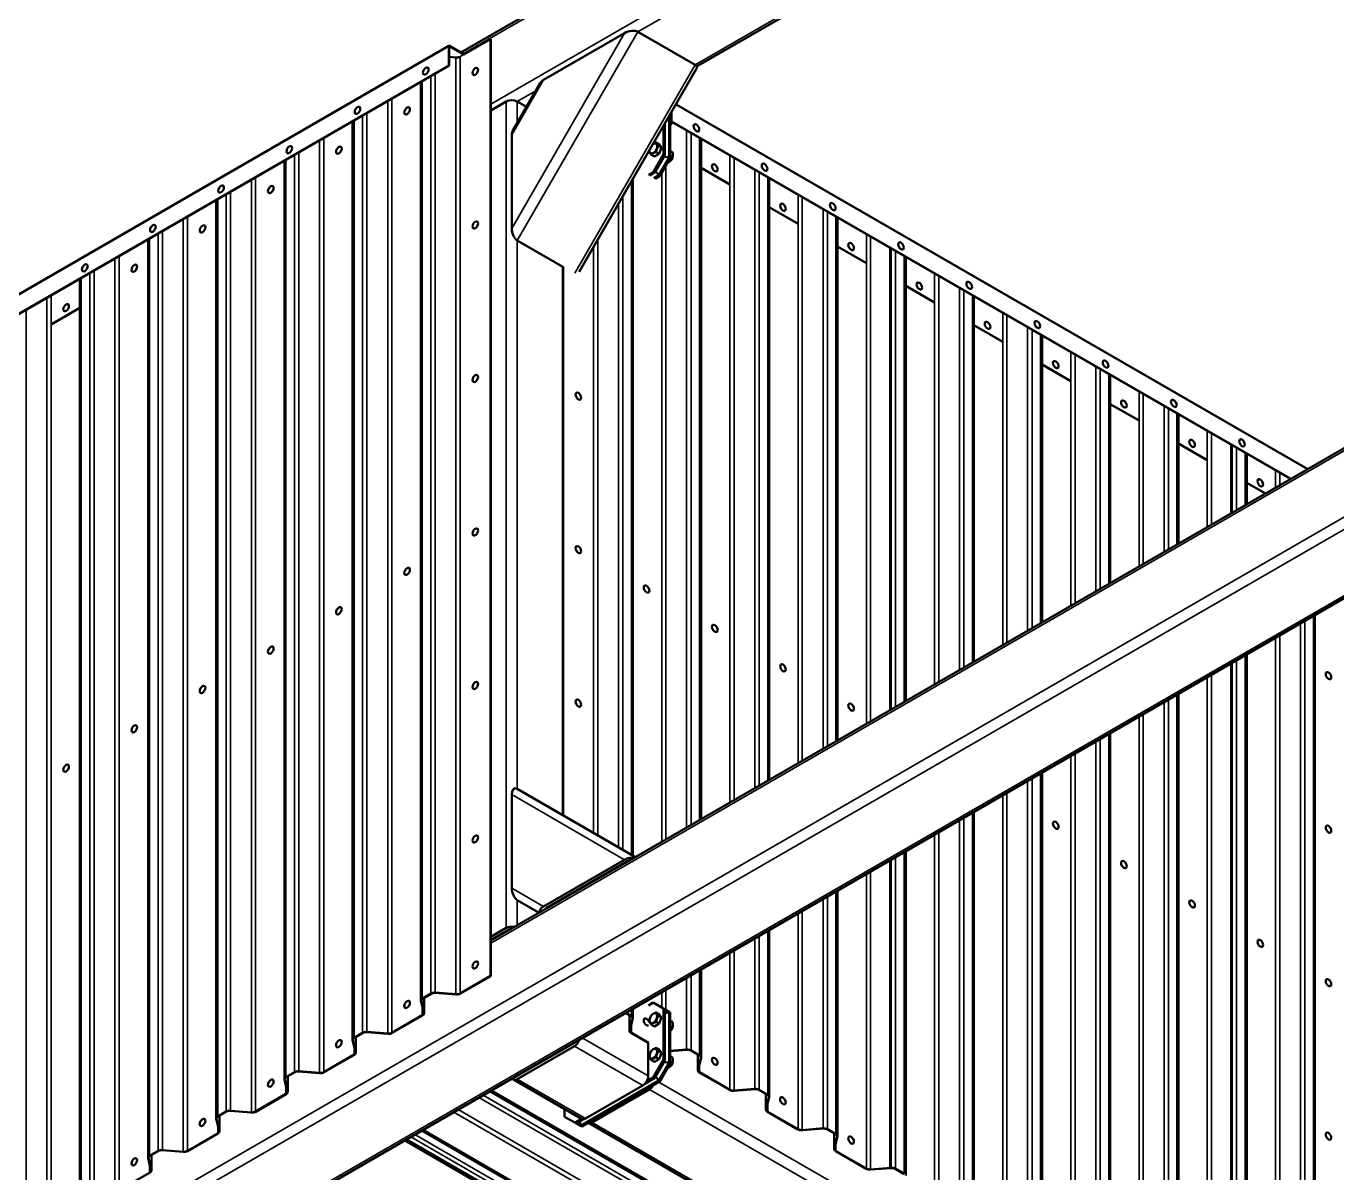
# Model space of a CAD drawing. Header units: millimetres. Extents: x 0 to 14700, y 0 to 10395.
# Drawn here: x 4830 to 7547, y 6203 to 8582 of the extents above; entities that cross this region are included whole.
import ezdxf

# ---------------------------------------------------------------- set-up
doc = ezdxf.new("R2010")
doc.units = ezdxf.units.MM
doc.header["$LTSCALE"] = 35
doc.layers.add('Видимые тонкие (ГОСТ)', color=7, linetype='Continuous', lineweight=35)
doc.layers.add('Видимый контур (ГОСТ)', color=7, linetype='Continuous', lineweight=50)

msp = doc.modelspace()

# ---------------------------------------------------------------- linework, layer by layer
at = {"layer": 'Видимые тонкие (ГОСТ)'}
for p, q in [((8063.8, 9868.6), (5735.6, 8524.4)), ((8063.8, 9731.4), (5792.8, 8420.2)), ((7683.7, 9485.8), (6097.8, 8570.1)), ((7802.5, 9417.2), (6216.5, 8501.6)), ((6070.4, 8567.4), (5836.4, 8162.1)), ((6097.8, 8570.1), (5847.8, 8137.1)), ((5705.8, 8540.2), (4291.6, 7723.7)), ((5707, 8540.3), (5706.3, 8539.9)), ((5720.7, 8517), (5720.7, 6573.7)), ((5736.7, 8523.1), (5727.4, 8517.8)), ((5729.4, 8518.6), (5729.4, 6575.4)), ((5677.6, 8483.3), (5677.6, 6577.2)), ((6216.5, 8501.6), (5967, 8069.4)), ((5650.9, 8467.9), (5650.9, 6565.2)), ((5668.6, 8478.1), (5668.6, 6575.4)), ((5902.4, 8470.4), (5836.4, 8356.1)), ((5579.3, 8426.5), (5579.3, 6492)), ((5588, 8431.5), (5588, 6493.7)), ((5588, 8431.5), (5588, 6493.7)), ((5825.1, 6711.2), (5825.1, 8425.8)), ((5886, 8447.9), (5847.8, 8425.8)), ((5847.8, 8381.6), (5847.8, 8425.8)), ((5536.2, 6495.5), (5536.2, 8401.7)), ((5536.2, 8401.7), (5536.2, 6495.5)), ((7486.7, 7662.8), (6176.7, 8419.1)), ((5509.5, 8386.2), (5509.5, 6483.5)), ((5509.5, 8386.2), (5509.5, 6483.5)), ((5527.2, 8396.4), (5527.2, 6493.8)), ((5527.2, 8396.4), (5527.2, 6493.8)), ((5437.8, 8344.9), (5437.8, 6410.4)), ((5446.5, 8349.9), (5446.5, 6412.1)), ((6199.1, 8365.6), (6199.1, 6919.4)), ((6208.2, 8360.4), (6208.2, 6924.7)), ((6225.9, 8350.1), (6225.9, 6934.9)), ((5394.8, 8320), (5394.8, 6413.9)), ((5368.1, 8304.6), (5368.1, 6401.9)), ((5385.8, 8314.8), (5385.8, 6412.1)), ((6156.1, 8292), (6156.1, 6894.6)), ((6288.8, 8313.8), (6288.8, 6971.2)), ((6297.5, 8308.8), (6297.5, 6976.2)), ((5296.4, 8263.2), (5296.4, 6328.7)), ((5305.1, 8268.2), (5305.1, 6330.4)), ((6147.4, 8276.9), (6147.4, 6889.6)), ((6340.5, 8283.9), (6340.5, 7001.1)), ((6349.6, 8278.7), (6349.6, 7006.3)), ((6367.3, 8268.5), (6367.3, 7016.5)), ((5253.4, 8238.4), (5253.4, 6332.2)), ((6084.5, 8259.2), (6084.5, 6863.2)), ((5226.6, 8222.9), (5226.6, 6320.2)), ((5244.3, 8233.1), (5244.3, 6330.5)), ((6057.7, 8212.9), (6057.7, 6878.6)), ((6066.7, 8228.6), (6066.7, 6873.4)), ((6430.2, 8232.2), (6430.2, 7052.9)), ((6438.9, 8227.1), (6438.9, 7057.9)), ((5155, 8181.6), (5155, 6247.1)), ((5163.7, 8186.6), (5163.7, 6248.8)), ((6482, 8202.3), (6482, 7082.7)), ((6491, 8197.1), (6491, 7088)), ((6508.7, 8186.8), (6508.7, 7098.2)), ((5112, 8156.7), (5112, 6250.6)), ((5085.2, 8141.3), (5085.2, 6238.6)), ((5102.9, 8151.5), (5102.9, 6248.8)), ((5847.8, 6999.8), (5847.8, 8137.1)), ((6014.7, 8138.4), (6014.7, 6903.5)), ((6571.7, 8150.5), (6571.7, 7134.6)), ((6580.3, 8145.5), (6580.3, 7139.5)), ((5013.6, 8099.9), (5013.6, 6165.5)), ((5022.3, 8104.9), (5022.3, 6167.1)), ((6006, 8123.3), (6006, 6908.5)), ((6623.4, 8120.6), (6623.4, 7164.4)), ((6632.4, 8115.4), (6632.4, 7169.6)), ((6650.1, 8105.2), (6650.1, 7179.8)), ((4970.5, 8075.1), (4970.5, 6168.9)), ((4943.8, 8059.6), (4943.8, 6156.9)), ((4961.5, 8069.8), (4961.5, 6167.2)), ((6713.1, 8068.9), (6713.1, 7216.2)), ((6721.8, 8063.8), (6721.8, 7221.2)), ((4872.6, 8018.5), (4872.6, 6083.5)), ((4881.3, 8023.6), (4881.3, 6085.2)), ((6764.8, 8039), (6764.8, 7246)), ((6773.9, 8033.8), (6773.9, 7251.3)), ((6791.6, 8023.5), (6791.6, 7261.5)), ((4829.6, 6087), (4829.6, 7993.7)), ((8063.8, 7990.6), (5792.8, 6679.5)), ((6854.5, 7987.2), (6854.5, 7297.8)), ((6863.2, 7982.2), (6863.2, 7302.8)), ((6906.2, 7957.3), (6906.2, 7327.7)), ((6915.3, 7952.1), (6915.3, 7332.9)), ((6933, 7941.9), (6933, 7343.1)), ((6995.9, 7905.6), (6995.9, 7379.5)), ((7004.6, 7900.5), (7004.6, 7384.5)), ((7047.7, 7875.7), (7047.7, 7409.3)), ((7056.7, 7870.5), (7056.7, 7414.6)), ((7074.4, 7860.2), (7074.4, 7424.8)), ((8063.8, 7853.4), (1466.5, 4044.5)), ((8075.1, 7833.9), (1477.8, 4024.9)), ((7137.3, 7823.9), (7137.3, 7461.1)), ((7146, 7818.9), (7146, 7466.1)), ((7189.1, 7794), (7189.1, 7491)), ((7198.1, 7788.8), (7198.1, 7496.2)), ((7215.8, 7778.6), (7215.8, 7506.4)), ((8193.9, 7765.3), (1596.6, 3956.3)), ((7278.8, 7742.2), (7278.8, 7542.8)), ((7287.4, 7737.3), (7287.4, 7547.8)), ((7330.5, 7712.4), (7330.5, 7572.6)), ((7339.5, 7707.2), (7339.5, 7577.9)), ((7357.2, 7696.9), (7357.2, 7588.1)), ((7420.2, 7660.6), (7420.2, 7624.4)), ((7428.9, 7655.6), (7428.9, 7629.4)), ((7471.9, 7343), (7471.9, 5724)), ((7481, 7348.2), (7481, 5722.3)), ((7498.7, 7358.4), (7498.7, 5712)), ((7420.2, 7313.1), (7420.2, 5722.2)), ((7428.9, 7318.2), (7428.9, 5720.6)), ((7330.5, 7261.3), (7330.5, 5805.7)), ((7339.5, 7266.6), (7339.5, 5803.9)), ((7357.2, 7276.8), (7357.2, 5793.7)), ((7278.8, 7231.5), (7278.8, 5803.9)), ((7287.4, 7236.5), (7287.4, 5802.2)), ((7189.1, 7179.7), (7189.1, 5887.3)), ((7198.1, 7184.9), (7198.1, 5885.6)), ((7215.8, 7195.1), (7215.8, 5875.3)), ((7137.3, 7149.8), (7137.3, 5885.5)), ((7146, 7154.9), (7146, 5883.9)), ((7047.7, 7098), (7047.7, 5969)), ((7056.7, 7103.3), (7056.7, 5967.2)), ((7074.4, 7113.5), (7074.4, 5957)), ((6995.9, 7068.2), (6995.9, 5967.2)), ((7004.6, 7073.2), (7004.6, 5965.5)), ((6906.2, 7016.4), (6906.2, 6050.6)), ((6915.3, 7021.6), (6915.3, 6048.9)), ((6933, 7031.8), (6933, 6038.6)), ((5836.4, 6987.9), (6070.4, 6852.8)), ((6854.5, 6986.5), (6854.5, 6048.8)), ((6863.2, 6991.6), (6863.2, 6047.2)), ((6764.8, 6934.7), (6764.8, 6132.3)), ((6773.9, 6940), (6773.9, 6130.5)), ((6791.6, 6950.2), (6791.6, 6120.3)), ((6713.1, 6904.9), (6713.1, 6130.5)), ((6721.8, 6909.9), (6721.8, 6128.8)), ((6076.1, 6849.5), (6077.1, 6849)), ((6623.4, 6853.1), (6623.4, 6213.9)), ((6632.4, 6858.3), (6632.4, 6212.2)), ((6650.1, 6868.5), (6650.1, 6201.9)), ((6571.7, 6823.3), (6571.7, 6212.1)), ((6580.3, 6828.2), (6580.3, 6210.4)), ((5836.4, 6793.9), (5902.4, 6755.8)), ((5847.8, 6716.6), (5847.8, 6768.9)), ((6482, 6771.5), (6482, 6295.6)), ((6491, 6776.7), (6491, 6293.8)), ((6508.7, 6786.9), (6508.7, 6283.6)), ((6430.2, 6741.6), (6430.2, 6293.8)), ((6438.9, 6746.6), (6438.9, 6292.1)), ((5830.8, 6706.8), (5830.8, 6707.9)), ((6340.5, 6689.8), (6340.5, 6377.2)), ((6349.6, 6695), (6349.6, 6375.5)), ((6367.3, 6705.2), (6367.3, 6365.2)), ((6288.8, 6659.9), (6288.8, 6375.4)), ((6297.5, 6665), (6297.5, 6373.8)), ((6199.1, 6608.2), (6199.1, 6458.9)), ((6208.2, 6613.4), (6208.2, 6457.1)), ((6225.9, 6623.6), (6225.9, 6446.9)), ((6147.4, 6578.3), (6147.4, 6546.3)), ((6156.1, 6583.3), (6156.1, 6541.3)), ((5649.2, 6561.1), (5649.2, 6559.7)), ((5651.6, 6565), (5651.6, 6564.8)), ((5654.6, 6565.9), (5654.6, 6535.1)), ((5669.3, 6575.2), (5669.3, 6575)), ((5650.9, 6547.2), (5650.9, 6530.1)), ((6080.8, 6530.1), (6080.8, 6498.5)), ((6084.5, 6541.9), (6084.5, 6528.5)), ((6086.8, 6525), (6086.8, 6523.4)), ((6084.4, 6510.6), (6084.4, 6493.4)), ((5507.1, 6480), (5507.1, 6478.4)), ((5513.1, 6485.1), (5513.1, 6453.5)), ((5966.5, 6472.8), (5965.6, 6473.3)), ((6119.3, 6404.2), (5982.5, 6483.1)), ((5509.5, 6465.6), (5509.5, 6448.4)), ((6108, 6384.6), (5966.5, 6466.2)), ((6222.2, 6448.4), (6222.2, 6416.9)), ((6228.2, 6443.3), (6228.2, 6441.7)), ((6225.8, 6428.9), (6225.8, 6411.8)), ((5365.7, 6398.3), (5365.7, 6396.7)), ((5371.7, 6403.4), (5371.7, 6371.9)), ((5847.8, 6404.2), (5846.8, 6404.7)), ((5989.2, 6316), (5847.8, 6397.6)), ((10701.3, 3758.7), (6141.2, 6391.5)), ((5368.1, 6383.9), (5368.1, 6366.8)), ((6423.9, 5990.7), (5776.8, 6364.3)), ((6441.6, 6000.9), (5794.5, 6374.5)), ((10690, 3739.1), (6122.1, 6376.4)), ((6363.7, 6366.8), (6363.7, 6335.2)), ((6369.6, 6361.7), (6369.6, 6360.1)), ((6372.5, 5960.9), (5725.3, 6334.6)), ((6415.5, 5985.8), (5768.3, 6359.4)), ((6367.3, 6347.3), (6367.3, 6330.1)), ((5224.3, 6316.7), (5224.3, 6315.1)), ((5230.3, 6321.8), (5230.3, 6290.2)), ((6363.2, 5955.6), (5716, 6329.2)), ((10571.2, 3670.5), (6003.3, 6307.8)), ((5226.7, 6302.3), (5226.7, 6285.1)), ((6306, 5895.5), (5635.4, 6282.7)), ((6323.6, 5905.7), (5653, 6292.9)), ((6505.1, 6285.1), (6505.1, 6253.6)), ((6511.1, 6280), (6511.1, 6278.4)), ((6292.5, 5877.9), (5613.4, 6270)), ((6297.5, 5890.6), (5626.9, 6277.8)), ((6508.7, 6265.6), (6508.7, 6248.5)), ((5082.9, 6235), (5082.9, 6233.4)), ((5088.9, 6240.1), (5088.9, 6208.6)), ((5085.2, 6220.6), (5085.2, 6203.5)), ((6631.7, 6212), (6631.7, 6211.8))]:
    msp.add_line(p, q, dxfattribs=at)
at = {"layer": 'Видимый контур (ГОСТ)'}
for p, q in [((8067.1, 9875.9), (5730.9, 8527.1)), ((7807.2, 9414.5), (6219.8, 8498)), ((6070.4, 8567.4), (5902.4, 8470.4)), ((6216.5, 8501.6), (6097.8, 8570.1)), ((5706.2, 8540.9), (4292, 7724.4)), ((5705.8, 8500.2), (5705.8, 8540.2)), ((5706.3, 8539.9), (5706.3, 8499.9)), ((5707, 8540.9), (5736.7, 8523.7)), ((5736.7, 8523.1), (5707, 8540.3)), ((5737, 8523), (5792.4, 8555)), ((5792.4, 8555), (5792.8, 8554.7)), ((5792.4, 8555), (5792.4, 6611.7)), ((5792.8, 8554.7), (5792.8, 6611.5)), ((5706.3, 8518.1), (5720.7, 8517)), ((5705.8, 8500.2), (4291.6, 7683.7)), ((5706.3, 8499.9), (4292.1, 7683.4)), ((5706.3, 8499.9), (5705.8, 8500.2)), ((6219, 8492.3), (5976.3, 8071.9)), ((5647.8, 8466.1), (5647.8, 6560.8)), ((5895.3, 8463.9), (5838.5, 8365.6)), ((5792.8, 8407.2), (5825.1, 8425.8)), ((5847.8, 8425.8), (5866.9, 8414.8)), ((6165.2, 8399.2), (6165.2, 8307.8)), ((6165.4, 8399.4), (6167.3, 8399.6)), ((6167.3, 8402.7), (6167.3, 8384)), ((6167.7, 8384.3), (6167.7, 8403.5)), ((7487.2, 7663.1), (6177, 8419.5)), ((5506.3, 8384.4), (5506.3, 6479.2)), ((6151.1, 8316), (6151.1, 8374.7)), ((6153.7, 8379.2), (6153.7, 8314.5)), ((6162.6, 8309.3), (6162.6, 8394.6)), ((6167.3, 8395.6), (6165.2, 8396.8)), ((6167.3, 8384.3), (6165.2, 8385.5)), ((6167.3, 8384), (6167.7, 8384.3)), ((7451.5, 7642.5), (6167.3, 8384)), ((7452, 7642.8), (6167.7, 8384.3)), ((5836.4, 8356.1), (5836.4, 8162.1)), ((6229, 8348.3), (6229, 6936.7)), ((6141.9, 8317.2), (6132.1, 8311.5)), ((6135.8, 8340.3), (6141.9, 8336.8)), ((6135.8, 8320.7), (6141.9, 8317.2)), ((6140.7, 8333.3), (6146.8, 8329.8)), ((6141.9, 8336.8), (6146.8, 8329.8)), ((6146.8, 8329.8), (6141.9, 8317.2)), ((6169.8, 8320.7), (6165.2, 8323.3)), ((5364.9, 8302.8), (5364.9, 6397.5)), ((6126, 8315), (6132.1, 8311.5)), ((6129.9, 8279.2), (6151.1, 8316)), ((6153.7, 8314.5), (6132.5, 8277.7)), ((6141.4, 8272.6), (6162.6, 8309.3)), ((6165.2, 8307.8), (6144, 8271.1)), ((6153.7, 8314.5), (6151.1, 8316)), ((6162.6, 8309.3), (6151.9, 8311.3)), ((6161.3, 8298.8), (6160.3, 8299.3)), ((6162.6, 8309.3), (6165.2, 8307.8)), ((6169.8, 8309.3), (6165.2, 8312)), ((6165.2, 8302.4), (6165.2, 8302.4)), ((6087.6, 8264.7), (6087.6, 6861.4)), ((6119.8, 8273.4), (6129.9, 8279.2)), ((6132.5, 8277.7), (6122.4, 8271.9)), ((6132.5, 8277.7), (6129.9, 8279.2)), ((6131.3, 8266.8), (6141.4, 8272.6)), ((6144, 8271.1), (6133.9, 8265.2)), ((6134.4, 8281), (6141.4, 8272.6)), ((6141.4, 8272.6), (6144, 8271.1)), ((6288.8, 8253.4), (6229, 8287.9)), ((6370.4, 8266.7), (6370.4, 7018.3)), ((5223.5, 8221.1), (5223.5, 6315.9)), ((6430.2, 8171.7), (6370.4, 8206.3)), ((6511.9, 8185), (6511.9, 7100)), ((5082.1, 8139.5), (5082.1, 6234.2)), ((5942.5, 8082.4), (5847.8, 8137.1)), ((6571.7, 8090.1), (6511.9, 8124.6)), ((6620.9, 8122.1), (6620.9, 7162.9)), ((6653.3, 8103.4), (6653.3, 7181.6)), ((5942.5, 8082.4), (5942.5, 6945.1)), ((5943, 8083.3), (5943, 6944.9)), ((4940.7, 8057.8), (4940.7, 6152.6)), ((6713.1, 8008.4), (6653.3, 8043)), ((6794.7, 8021.7), (6794.7, 7263.3)), ((4940.7, 7997.4), (4881.3, 7963.1)), ((8067.1, 7997.9), (5792.8, 6684.9)), ((6854.5, 7926.8), (6794.7, 7961.3)), ((6936.1, 7940.1), (6936.1, 7344.9)), ((6995.9, 7845.1), (6936.1, 7879.7)), ((7077.5, 7858.4), (7077.5, 7426.6)), ((7137.3, 7763.5), (7077.5, 7798)), ((7219, 7776.8), (7219, 7508.2)), ((8201.9, 7764.5), (1604.6, 3955.5)), ((7278.8, 7681.8), (7219, 7716.4)), ((7328, 7713.8), (7328, 7571.2)), ((7360.4, 7695.1), (7360.4, 7589.9)), ((7399.2, 7612.3), (7360.4, 7634.7)), ((7501.8, 7360.3), (7501.8, 5707.7)), ((7328, 7259.9), (7328, 5805.5)), ((7360.4, 7278.6), (7360.4, 5789.3)), ((7219, 7197), (7219, 5871)), ((7077.5, 7115.3), (7077.5, 5952.6)), ((6936.1, 7033.7), (6936.1, 6034.3)), ((5836.4, 6987.9), (5836.4, 6793.9)), ((5847.8, 6999.8), (6093.1, 6858.2)), ((6794.7, 6952), (6794.7, 6115.9)), ((5902.4, 6755.8), (6070.4, 6852.8)), ((6076.1, 6849.5), (5908.1, 6752.5)), ((6620.9, 6851.6), (6620.9, 6213.7)), ((6653.3, 6870.4), (6653.3, 6197.6)), ((5847.8, 6768.9), (5893.1, 6742.7)), ((5942.5, 6772.4), (5942.5, 6771.3)), ((5943, 6772.7), (5943, 6771.6)), ((6511.9, 6788.7), (6511.9, 6279.2)), ((5792.8, 6692.5), (5825.1, 6711.2)), ((5830.8, 6707.9), (5792.8, 6686)), ((6370.4, 6707.1), (6370.4, 6360.9)), ((5792.4, 6611.7), (5729.4, 6575.4)), ((5729.9, 6575.1), (5792.8, 6611.5)), ((5792.8, 6611.5), (5792.4, 6611.7)), ((6229, 6625.4), (6229, 6442.5)), ((5720.7, 6573.7), (5677.6, 6577.2)), ((5647.9, 6560), (5653.8, 6535.1)), ((5654.5, 6535.2), (5648.6, 6560)), ((5648.6, 6559.6), (5653.9, 6535.1)), ((5654.6, 6535.1), (5649.2, 6559.7)), ((5668.6, 6575.4), (5650.9, 6565.2)), ((5651.4, 6564.9), (5669.1, 6575.1)), ((5669.3, 6575), (5651.6, 6564.8)), ((5652.1, 6564.5), (5669.8, 6574.7)), ((5654.7, 6566), (5654.7, 6534.3)), ((5677.5, 6576.8), (5720.6, 6573.3)), ((5678.4, 6576.3), (5680.8, 6576.1)), ((5680.9, 6576.5), (5678.5, 6576.7)), ((5680.8, 6576.1), (5680.9, 6576.5)), ((6129.9, 6556.4), (6119.8, 6550.6)), ((6151.1, 6544.2), (6129.9, 6556.4)), ((5651, 6530.1), (5588, 6493.7)), ((5650.9, 6530.1), (5588, 6493.7)), ((5588.5, 6493.4), (5651.5, 6529.8)), ((5588.5, 6493.4), (5651.4, 6529.8)), ((6072.3, 6535), (6084, 6528.3)), ((6084.5, 6528.5), (6072.8, 6535.2)), ((6080.7, 6530.1), (6080.7, 6497.7)), ((6086.8, 6523.4), (6080.8, 6498.5)), ((6081.5, 6498.5), (6087.5, 6523.3)), ((6087.6, 6543.8), (6087.6, 6524.2)), ((6135.8, 6535.8), (6141.9, 6532.3)), ((6140.7, 6528.9), (6146.8, 6525.4)), ((6141.9, 6532.3), (6146.8, 6525.4)), ((6146.8, 6525.4), (6141.9, 6512.7)), ((6153.7, 6542.7), (6151.1, 6544.2)), ((6151.1, 6438), (6151.1, 6544.2)), ((6153.7, 6542.7), (6153.7, 6436.5)), ((6162.6, 6537.5), (6153.7, 6542.7)), ((6162.6, 6537.5), (6153.7, 6534.1)), ((6162.6, 6537.5), (6165.2, 6536)), ((6162.6, 6431.4), (6162.6, 6537.5)), ((6165.2, 6536), (6165.2, 6429.9)), ((5579.3, 6492), (5536.2, 6495.5)), ((5579.3, 6492), (5536.2, 6495.5)), ((6126, 6510.6), (6132.1, 6507.1)), ((6141.9, 6512.7), (6132.1, 6507.1)), ((6135.8, 6516.2), (6141.9, 6512.7)), ((6169.8, 6516.2), (6165.2, 6518.8)), ((6169.8, 6504.9), (6165.2, 6507.5)), ((5506.4, 6478.3), (5512.4, 6453.5)), ((5506.4, 6478.3), (5506.8, 6476.9)), ((5506.8, 6476.9), (5507.5, 6476.9)), ((5513.1, 6453.5), (5507.1, 6478.4)), ((5507.5, 6476.9), (5507.1, 6478.4)), ((5527.2, 6493.8), (5509.5, 6483.5)), ((5527.2, 6493.8), (5509.5, 6483.5)), ((5510, 6483.2), (5527.7, 6493.5)), ((5510, 6483.2), (5527.7, 6493.5)), ((5513.2, 6485.1), (5513.2, 6452.6)), ((5536.1, 6495.1), (5579.2, 6491.6)), ((5536.1, 6495.1), (5579.2, 6491.6)), ((5966.5, 6472.8), (5847.8, 6404.2)), ((6083.9, 6493.2), (6119.3, 6472.8)), ((6119.8, 6473), (6084.4, 6493.4)), ((6119.3, 6404.2), (6119.3, 6472.8)), ((5509.5, 6448.4), (5446.5, 6412.1)), ((5447, 6411.8), (5510, 6448.2)), ((5847.8, 6397.6), (5966.5, 6466.2)), ((6135.8, 6462.3), (6141.9, 6458.8)), ((6135.8, 6442.7), (6141.9, 6439.2)), ((6140.7, 6455.4), (6146.8, 6451.9)), ((6141.9, 6458.8), (6146.8, 6451.9)), ((6146.8, 6451.9), (6141.9, 6439.2)), ((6199.1, 6458.9), (6165.2, 6456.1)), ((6165.2, 6455.7), (6199.2, 6458.5)), ((6169.8, 6442.7), (6165.2, 6445.3)), ((6207.7, 6456.8), (6225.4, 6446.6)), ((6225.9, 6446.9), (6208.2, 6457.1)), ((6222.1, 6448.5), (6222.1, 6416)), ((6228.2, 6441.7), (6222.2, 6416.9)), ((6222.9, 6416.8), (6228.9, 6441.7)), ((6126, 6437.1), (6132.1, 6433.6)), ((6129.9, 6401.3), (6151.1, 6438)), ((6141.9, 6439.2), (6132.1, 6433.6)), ((6153.7, 6436.5), (6132.5, 6399.8)), ((6141.4, 6394.7), (6162.6, 6431.4)), ((6165.2, 6429.9), (6144, 6393.1)), ((6153.7, 6436.5), (6151.1, 6438)), ((6162.6, 6431.4), (6151.9, 6433.3)), ((6161.3, 6420.8), (6160.3, 6421.4)), ((6162.6, 6431.4), (6165.2, 6429.9)), ((6169.8, 6431.4), (6165.2, 6434)), ((6165.2, 6424.4), (6165.2, 6424.4)), ((5365, 6396.7), (5371, 6371.8)), ((5371.7, 6371.9), (5365.7, 6396.7)), ((5385.8, 6412.1), (5368.1, 6401.9)), ((5368.5, 6401.6), (5386.3, 6411.8)), ((5371.8, 6403.5), (5371.8, 6371)), ((5394.7, 6413.5), (5437.7, 6410)), ((5437.8, 6410.4), (5394.8, 6413.9)), ((5981.2, 6315.2), (5839.8, 6396.8)), ((5978.8, 6300.8), (6141.4, 6394.7)), ((6144, 6393.1), (5981.4, 6299.2)), ((6132.5, 6399.8), (6112.4, 6388.2)), ((6116.2, 6393.4), (6129.9, 6401.3)), ((6132.5, 6399.8), (6129.9, 6401.3)), ((6134.4, 6403), (6141.4, 6394.7)), ((6141.4, 6394.7), (6144, 6393.1)), ((6225.3, 6411.5), (6288.3, 6375.2)), ((6288.8, 6375.4), (6225.8, 6411.8)), ((5368.1, 6366.8), (5305.1, 6330.4)), ((5305.6, 6330.1), (5368.6, 6366.5)), ((6438.4, 5999), (5791.2, 6372.7)), ((5989.2, 6316), (6108, 6384.6)), ((6003.3, 6307.8), (6122.1, 6376.4)), ((6340.5, 6377.2), (6297.5, 6373.8)), ((6297.6, 6373.4), (6340.6, 6376.8)), ((6349.1, 6375.2), (6366.8, 6365)), ((6367.3, 6365.2), (6349.6, 6375.5)), ((6363.5, 6366.8), (6363.5, 6334.4)), ((6369.6, 6360.1), (6363.7, 6335.2)), ((6364.3, 6335.2), (6370.3, 6360)), ((5946, 6335.5), (5946, 6319.7)), ((5223.6, 6315), (5229.6, 6290.2)), ((5230.3, 6290.2), (5224.3, 6315.1)), ((5244.3, 6330.5), (5226.6, 6320.2)), ((5227.1, 6319.9), (5244.8, 6330.2)), ((5230.4, 6321.8), (5230.4, 6289.3)), ((5253.3, 6331.8), (5296.3, 6328.3)), ((5296.4, 6328.7), (5253.4, 6332.2)), ((5946, 6319.7), (5967.3, 6307.4)), ((5967.3, 6307.4), (5981, 6315.3)), ((5969.9, 6305.9), (5967.3, 6307.4)), ((5984.7, 6314.5), (5969.9, 6305.9)), ((5969.9, 6305.9), (5978.8, 6300.8)), ((5977.3, 6310.2), (5978.8, 6300.8)), ((10563.2, 3669.7), (5995.3, 6307)), ((6366.8, 6329.9), (6429.7, 6293.5)), ((6430.2, 6293.8), (6367.3, 6330.1)), ((5226.7, 6285.1), (5163.7, 6248.8)), ((5164.2, 6248.5), (5227.2, 6284.9)), ((6320.4, 5903.8), (5649.8, 6291)), ((5978.8, 6300.8), (5981.4, 6299.2)), ((6482, 6295.6), (6438.9, 6292.1)), ((6439, 6291.7), (6482.1, 6295.2)), ((6490.5, 6293.5), (6508.2, 6283.3)), ((6508.7, 6283.6), (6491, 6293.8)), ((6505, 6285.2), (6505, 6252.7)), ((6511.1, 6278.4), (6505.1, 6253.6)), ((6505.8, 6253.5), (6511.8, 6278.4)), ((6292.5, 5883.3), (5618.1, 6272.7)), ((5082.2, 6233.4), (5088.2, 6208.5)), ((5088.9, 6208.6), (5082.9, 6233.4)), ((5102.9, 6248.8), (5085.2, 6238.6)), ((5085.7, 6238.3), (5103.4, 6248.5)), ((5089, 6240.2), (5089, 6207.7)), ((5111.9, 6250.2), (5154.9, 6246.7)), ((5155, 6247.1), (5112, 6250.6)), ((6508.2, 6248.2), (6571.2, 6211.8)), ((6571.7, 6212.1), (6508.7, 6248.5)), ((5085.2, 6203.5), (5022.3, 6167.1)), ((6622.8, 6213.5), (6580.3, 6210.4)), ((6580.4, 6210), (6622.9, 6213.1)), ((6623.4, 6213.9), (6620.9, 6213.7)), ((6620.9, 6213.7), (6621, 6213.3)), ((6621, 6213.3), (6623.5, 6213.5)), ((6631.2, 6211.5), (6648.9, 6201.2)), ((6649.4, 6201.5), (6631.7, 6211.8)), ((6631.9, 6211.9), (6649.6, 6201.7)), ((6650.1, 6201.9), (6632.4, 6212.2))]:
    msp.add_line(p, q, dxfattribs=at)
for centre, major_axis, ratio, start_param, end_param in [((6081.8, 8560.9), (-19.4, -5.2), 0.517638, 3.619251, 5.190047), ((5707, 8539.5), (-0.85, 1.47), 0.57735, 5.497787, 7.068583), ((5707, 8539.5), (-0.5, 0.866), 0.57735, 5.497787, 7.068583), ((5722.1, 8522.9), (10.3, 0), 0.57735, 4.574202, 5.255842), ((5736.7, 8522.3), (0.85, -1.47), 0.57735, 1.866237, 2.356194), ((5736.7, 8522.3), (-0.5, 0.866), 0.57735, 5.193094, 5.497787), ((6200.5, 8492.3), (-19.4, -5.2), 0.517638, 2.663934, 3.619251), ((5913.8, 8463.9), (19.4, 5.2), 0.517638, 2.048455, 2.663934), ((5836.4, 8419.3), (16, 0), 0.57735, 0.785398, 2.356194), ((5847.8, 8349.6), (-5.2, 19.4), 0.517638, 0.477658, 1.093138), ((6129.9, 8328.2), (5.7, 9.87), 0.57735, 2.312949, 7.111829), ((6165.2, 8307.8), (3.33, 5.77), 0.57735, 3.926991, 5.356668), ((6164.3, 8308.4), (-4, -6.93), 0.57735, 1.005942, 1.921639), ((5847.8, 8155.6), (5.2, -19.4), 0.517638, 4.234731, 5.805527), ((5847.8, 6981.4), (-5.2, 19.4), 0.517638, 5.805527, 7.376323), ((6081.8, 6846.3), (19.4, 5.2), 0.517638, 0.904737, 2.048455), ((6081.8, 6846.3), (9.71, 2.6), 0.517638, 1.453952, 2.048455), ((5847.8, 6787.4), (5.2, -19.4), 0.517638, 4.234731, 5.805527), ((5913.8, 6749.3), (-19.4, -5.2), 0.517638, 5.190047, 6.333765), ((5913.8, 6749.3), (-9.71, -2.6), 0.517638, 5.190047, 5.78455), ((5836.4, 6704.6), (16, 0), 0.57735, 1.212477, 2.356194), ((5836.4, 6704.6), (-8, 0), 0.57735, 4.903284, 5.497787), ((5676.2, 6571), (-10.7, 0), 0.57735, 4.574202, 5.497787), ((5676.2, 6571), (10, 0), 0.57735, 1.43261, 2.356194), ((5676.9, 6570.6), (-10.7, 0), 0.57735, 4.561932, 5.497787), ((5658.5, 6560.8), (-10.7, 0), 0.57735, 5.497787, 6.421372), ((5658.5, 6560.8), (-10, 0), 0.57735, 5.497787, 6.421372), ((5659.2, 6560.4), (-10.7, 0), 0.57735, 5.497787, 6.408865), ((5659.2, 6560.4), (-10, 0), 0.57735, 5.497787, 6.408865), ((5676.9, 6570.6), (10, 0), 0.57735, 1.42034, 2.356194), ((5722.1, 6579.6), (11, 0), 0.57735, 4.574202, 5.497787), ((5722.1, 6579.6), (-10.3, 0), 0.57735, 1.43261, 2.356194), ((5643.6, 6534.3), (10.3, 0), 0.57735, 5.497787, 6.421372), ((5643.7, 6534.3), (10.3, 0), 0.57735, 5.497787, 6.408865), ((5643.6, 6534.3), (11, 0), 0.57735, 5.497787, 6.421372), ((5643.7, 6534.3), (11, 0), 0.57735, 5.497787, 6.408865), ((6076.9, 6524.2), (10, 0), 0.57735, 6.144999, 7.068583), ((6076.9, 6524.2), (10.7, 0), 0.57735, 6.144999, 7.068583), ((6115.9, 6516.1), (4.13, -7.15), 0.57735, 1.622283, 6.231699), ((5534.7, 6489.4), (-10.7, 0), 0.57735, 4.574191, 5.497787), ((5534.7, 6489.4), (-10.7, 0), 0.57735, 4.574202, 5.497787), ((6091.7, 6497.7), (-11, 0), 0.57735, 6.144999, 7.068583), ((6091.7, 6497.7), (-10.3, 0), 0.57735, 6.144999, 7.068583), ((6165.2, 6503.4), (3.33, 5.77), 0.57735, 3.926991, 5.356668), ((6164.3, 6503.9), (-4, -6.93), 0.57735, 1.005942, 1.921639), ((5517, 6479.2), (-10.7, 0), 0.57735, 5.497787, 6.421371), ((5517, 6479.2), (-10.7, 0), 0.57735, 5.497787, 6.421372), ((5517, 6479.2), (-10, 0), 0.57735, 5.497787, 6.421371), ((5517, 6479.2), (-10, 0), 0.57735, 5.497787, 6.421372), ((5534.7, 6489.4), (10, 0), 0.57735, 1.432599, 2.356194), ((5534.7, 6489.4), (10, 0), 0.57735, 1.43261, 2.356194), ((5580.7, 6497.9), (11, 0), 0.57735, 4.574191, 5.497787), ((5580.7, 6497.9), (11, 0), 0.57735, 4.574202, 5.497787), ((5580.7, 6497.9), (-10.3, 0), 0.57735, 1.432599, 2.356194), ((5580.7, 6497.9), (-10.3, 0), 0.57735, 1.43261, 2.356194), ((5966.5, 6479.3), (8, 13.9), 0.57735, 3.926991, 5.070709), ((5966.5, 6479.3), (-4, -6.93), 0.57735, 0.785398, 1.379901), ((5502.2, 6452.6), (10.3, 0), 0.57735, 5.497787, 6.421371), ((5502.2, 6452.6), (11, 0), 0.57735, 5.497787, 6.421371), ((6200.6, 6452.7), (-10.7, 0), 0.57735, 3.926991, 4.850575), ((6200.6, 6452.7), (10, 0), 0.57735, 0.785398, 1.708983), ((6218.3, 6442.5), (10, 0), 0.57735, 6.144999, 7.068583), ((6218.3, 6442.5), (10.7, 0), 0.57735, 6.144999, 7.068583), ((5393.3, 6407.7), (-10.7, 0), 0.57735, 4.574202, 5.497787), ((6165.2, 6429.9), (3.33, 5.77), 0.57735, 3.926991, 5.356668), ((6164.3, 6430.4), (-4, -6.93), 0.57735, 1.005942, 1.921639), ((6233.1, 6416), (-11, 0), 0.57735, 6.144999, 7.068583), ((6233.1, 6416), (-10.3, 0), 0.57735, 6.144999, 7.068583), ((5375.6, 6397.5), (-10.7, 0), 0.57735, 5.497787, 6.421372), ((5375.6, 6397.5), (-10, 0), 0.57735, 5.497787, 6.421372), ((5393.3, 6407.7), (10, 0), 0.57735, 1.43261, 2.356194), ((5439.3, 6416.3), (11, 0), 0.57735, 4.574202, 5.497787), ((5439.3, 6416.3), (-10.3, 0), 0.57735, 1.43261, 2.356194), ((5847.8, 6410.7), (-8, -13.9), 0.57735, 5.924866, 7.068583), ((5847.8, 6410.7), (-4, -6.93), 0.57735, 0.190895, 0.785398), ((6108, 6397.6), (8, 13.9), 0.57735, 3.926991, 5.497787), ((5360.8, 6371), (10.3, 0), 0.57735, 5.497787, 6.421372), ((5360.8, 6371), (11, 0), 0.57735, 5.497787, 6.421372), ((6122.1, 6389.5), (8, 13.9), 0.57735, 3.926991, 4.739746), ((6296.1, 6379.6), (11, 0), 0.57735, 3.926991, 4.850575), ((6296.1, 6379.6), (-10.3, 0), 0.57735, 0.785398, 1.708983), ((6342, 6371.1), (-10.7, 0), 0.57735, 3.926991, 4.850575), ((6342, 6371.1), (10, 0), 0.57735, 0.785398, 1.708983), ((6359.7, 6360.9), (10, 0), 0.57735, 6.144999, 7.068583), ((6359.7, 6360.9), (10.7, 0), 0.57735, 6.144999, 7.068583), ((5251.9, 6326.1), (-10.7, 0), 0.57735, 4.574202, 5.497787), ((6374.5, 6334.4), (-11, 0), 0.57735, 6.144999, 7.068583), ((6374.5, 6334.4), (-10.3, 0), 0.57735, 6.144999, 7.068583), ((5234.2, 6315.9), (-10.7, 0), 0.57735, 5.497787, 6.421372), ((5234.2, 6315.9), (-10, 0), 0.57735, 5.497787, 6.421372), ((5251.9, 6326.1), (10, 0), 0.57735, 1.43261, 2.356194), ((5297.8, 6334.6), (11, 0), 0.57735, 4.574202, 5.497787), ((5297.8, 6334.6), (-10.3, 0), 0.57735, 1.43261, 2.356194), ((5989.2, 6329), (-8, -13.9), 0.57735, 0, 0.785398), ((6003.3, 6320.9), (-8, -13.9), 0.57735, 6.255828, 7.068583), ((5219.4, 6289.3), (10.3, 0), 0.57735, 5.497787, 6.421372), ((5219.4, 6289.3), (11, 0), 0.57735, 5.497787, 6.421372), ((6437.5, 6298), (11, 0), 0.57735, 3.926991, 4.850574), ((6437.5, 6298), (-10.3, 0), 0.57735, 0.785398, 1.708981), ((6483.4, 6289.4), (-10.7, 0), 0.57735, 3.926991, 4.850574), ((6483.4, 6289.4), (10, 0), 0.57735, 0.785398, 1.708981), ((6501.2, 6279.2), (10, 0), 0.57735, 6.144971, 7.068583), ((6501.2, 6279.2), (10.7, 0), 0.57735, 6.144971, 7.068583), ((6516, 6252.7), (-11, 0), 0.57735, 6.144971, 7.068583), ((6516, 6252.7), (-10.3, 0), 0.57735, 6.144971, 7.068583), ((5092.8, 6234.2), (-10.7, 0), 0.57735, 5.497787, 6.421372), ((5092.8, 6234.2), (-10, 0), 0.57735, 5.497787, 6.421372), ((5110.5, 6244.4), (-10.7, 0), 0.57735, 4.574202, 5.497787), ((5110.5, 6244.4), (10, 0), 0.57735, 1.43261, 2.356194), ((5156.4, 6253), (11, 0), 0.57735, 4.574202, 5.497787), ((5156.4, 6253), (-10.3, 0), 0.57735, 1.43261, 2.356194), ((5078, 6207.7), (10.3, 0), 0.57735, 5.497787, 6.421372), ((5078, 6207.7), (11, 0), 0.57735, 5.497787, 6.421372), ((6579, 6216.3), (11, 0), 0.57735, 3.926991, 4.838051), ((6579, 6216.3), (-10.3, 0), 0.57735, 0.785398, 1.696458), ((6624.2, 6207.4), (-10.7, 0), 0.57735, 3.926991, 4.838051), ((6624.2, 6207.4), (10, 0), 0.57735, 0.785398, 1.696458), ((6624.9, 6207.8), (-10.7, 0), 0.57735, 3.926991, 4.850575), ((6624.9, 6207.8), (10, 0), 0.57735, 0.785398, 1.708983)]:
    msp.add_ellipse(centre, major_axis=major_axis, ratio=ratio, start_param=start_param, end_param=end_param, dxfattribs=at)
for centre, major_axis in [((5658, 8488.8), (-4.13, -7.15)), ((5760.8, 8487.8), (-4.13, -7.15)), ((5516.5, 8407.2), (-4.13, -7.15)), ((5619.4, 8406.2), (-4.13, -7.15)), ((6219.3, 8370.8), (4.13, -7.15)), ((5375.1, 8325.5), (-4.13, -7.15)), ((5478, 8324.5), (-4.13, -7.15)), ((6257.3, 8287.9), (4.13, -7.15)), ((6360.7, 8289.2), (4.13, -7.15)), ((5233.7, 8243.9), (-4.13, -7.15)), ((5336.6, 8242.9), (-4.13, -7.15)), ((6398.8, 8206.2), (4.13, -7.15)), ((6502.1, 8207.5), (4.13, -7.15)), ((5092.3, 8162.2), (-4.13, -7.15)), ((5195.2, 8161.2), (-4.13, -7.15)), ((5760.8, 8169.4), (4.13, 7.15)), ((6540.2, 8124.6), (4.13, -7.15)), ((6643.6, 8125.9), (4.13, -7.15)), ((4950.9, 8080.6), (-4.13, -7.15)), ((5053.7, 8079.6), (-4.13, -7.15)), ((6681.6, 8042.9), (4.13, -7.15)), ((6785, 8044.2), (4.13, -7.15)), ((4912.3, 7997.9), (-4.13, -7.15)), ((6823, 7961.3), (4.13, -7.15)), ((6926.4, 7962.6), (4.13, -7.15)), ((6964.5, 7879.6), (4.13, -7.15)), ((7067.8, 7880.9), (4.13, -7.15)), ((5760.8, 7851), (4.13, 7.15)), ((5974.5, 7814.3), (-4.13, 7.15)), ((7105.9, 7798), (4.13, -7.15)), ((7209.3, 7799.3), (4.13, -7.15)), ((7247.3, 7716.3), (4.13, -7.15)), ((7350.7, 7717.6), (4.13, -7.15)), ((7388.7, 7634.7), (4.13, -7.15)), ((5760.8, 7532.5), (4.13, 7.15)), ((5974.5, 7495.9), (-4.13, 7.15)), ((5619.4, 7450.9), (4.13, 7.15)), ((6115.9, 7414.2), (-4.13, 7.15)), ((5478, 7369.2), (4.13, 7.15)), ((6257.3, 7332.6), (-4.13, 7.15)), ((5336.6, 7287.6), (4.13, 7.15)), ((6398.8, 7250.9), (-4.13, 7.15)), ((7530.1, 7234.6), (-4.13, 7.15)), ((5195.2, 7205.9), (4.13, 7.15)), ((5760.8, 7214.1), (4.13, 7.15)), ((5974.5, 7177.4), (-4.13, 7.15)), ((6540.2, 7169.3), (-4.13, 7.15)), ((5053.7, 7124.3), (4.13, 7.15)), ((4912.3, 7042.6), (4.13, 7.15)), ((6964.5, 6924.3), (-4.13, 7.15)), ((5760.8, 6895.7), (4.13, 7.15)), ((7530.1, 6916.2), (-4.13, 7.15)), ((7105.9, 6842.7), (-4.13, 7.15)), ((7247.3, 6761), (-4.13, 7.15)), ((7388.7, 6679.4), (-4.13, 7.15)), ((5760.8, 6634.4), (-4.13, -7.15)), ((7530.1, 6597.7), (-4.13, 7.15)), ((5619.4, 6552.7), (-4.13, -7.15)), ((6129.9, 6523.8), (-5.7, -9.87)), ((5478, 6471.1), (-4.13, -7.15)), ((6129.9, 6450.3), (-5.7, -9.87)), ((6257.3, 6434.5), (4.13, -7.15)), ((5336.6, 6389.4), (-4.13, -7.15)), ((6398.7, 6352.8), (4.13, -7.15)), ((5195.2, 6307.8), (-4.13, -7.15)), ((6540.1, 6271.2), (4.13, -7.15)), ((7530.1, 6279.3), (-4.13, 7.15)), ((5053.7, 6226.1), (-4.13, -7.15))]:
    msp.add_ellipse(centre, major_axis=major_axis, ratio=0.57735, dxfattribs=at)
for points, weights in [([(6165.2, 8375.9), (6167.9, 8378.7), (6169.7, 8382.6)], [1.07222168236, 1.0965848174, 1.00521190885]), ([(6121.2, 8323), (6121.2, 8322.5), (6121.1, 8322)], [1.18067840383, 1.17112457071, 1.16025403784]), ([(6121.1, 8322), (6122.1, 8319.3), (6126, 8315)], [1.16025403784, 1.33974596216, 1.16025403784]), ([(6126, 8315), (6129.5, 8318.7), (6135.8, 8320.7)], [1.16025403784, 1.33974596216, 1.16025403784]), ([(6135.8, 8340.3), (6132.1, 8339.1), (6129.7, 8337.7)], [1.16025403784, 1.25825471219, 1.24924074274]), ([(6140.7, 8333.3), (6136.8, 8337.6), (6135.8, 8340.3)], [1.16025403784, 1.33974596216, 1.16025403784]), ([(6135.8, 8320.7), (6136.8, 8327.8), (6140.7, 8333.3)], [1.16025403784, 1.33974596216, 1.16025403784]), ([(6169.8, 8309.3), (6171.2, 8314.2), (6169.8, 8320.7)], [1, 1.15470053838, 1]), ([(6159.9, 8298.7), (6160.7, 8298.7), (6161.3, 8298.8)], [1.05058174697, 1.03184694624, 1]), ([(6161.3, 8298.8), (6167, 8303.2), (6169.8, 8309.3)], [1, 1.15470053838, 1]), ([(6126, 6530.2), (6122.1, 6524.7), (6121.1, 6517.5)], [1.16025403784, 1.33974596216, 1.16025403784]), ([(6135.8, 6535.8), (6129.5, 6533.8), (6126, 6530.2)], [1.16025403784, 1.33974596216, 1.16025403784]), ([(6140.7, 6528.9), (6136.8, 6533.2), (6135.8, 6535.8)], [1.16025403784, 1.33974596216, 1.16025403784]), ([(6135.8, 6516.2), (6136.8, 6523.4), (6140.7, 6528.9)], [1.16025403784, 1.33974596216, 1.16025403784]), ([(6121.1, 6517.5), (6122.1, 6514.9), (6126, 6510.6)], [1.16025403784, 1.33974596216, 1.16025403784]), ([(6126, 6510.6), (6129.5, 6514.2), (6135.8, 6516.2)], [1.16025403784, 1.33974596216, 1.16025403784]), ([(6165.2, 6497.9), (6167.9, 6500.9), (6169.8, 6504.9)], [1.07222168236, 1.09726753737, 1]), ([(6169.8, 6504.9), (6171.2, 6509.7), (6169.8, 6516.2)], [1, 1.15470053838, 1]), ([(6126, 6456.7), (6122.1, 6451.2), (6121.1, 6444.1)], [1.16025403784, 1.33974596216, 1.16025403784]), ([(6121.1, 6444.1), (6122.1, 6441.4), (6126, 6437.1)], [1.16025403784, 1.33974596216, 1.16025403784]), ([(6135.8, 6462.3), (6129.5, 6460.3), (6126, 6456.7)], [1.16025403784, 1.33974596216, 1.16025403784]), ([(6126, 6437.1), (6129.5, 6440.7), (6135.8, 6442.7)], [1.16025403784, 1.33974596216, 1.16025403784]), ([(6140.7, 6455.4), (6136.8, 6459.7), (6135.8, 6462.3)], [1.16025403784, 1.33974596216, 1.16025403784]), ([(6135.8, 6442.7), (6136.8, 6449.9), (6140.7, 6455.4)], [1.16025403784, 1.33974596216, 1.16025403784]), ([(6169.8, 6431.4), (6171.2, 6436.2), (6169.8, 6442.7)], [1, 1.15470053838, 1]), ([(6159.9, 6420.7), (6160.7, 6420.7), (6161.3, 6420.8)], [1.05058174697, 1.03184694624, 1]), ([(6161.3, 6420.8), (6167, 6425.3), (6169.8, 6431.4)], [1, 1.15470053838, 1])]:
    msp.add_rational_spline(points, weights, degree=2, dxfattribs=at)

doc.saveas('drawing.dxf')
